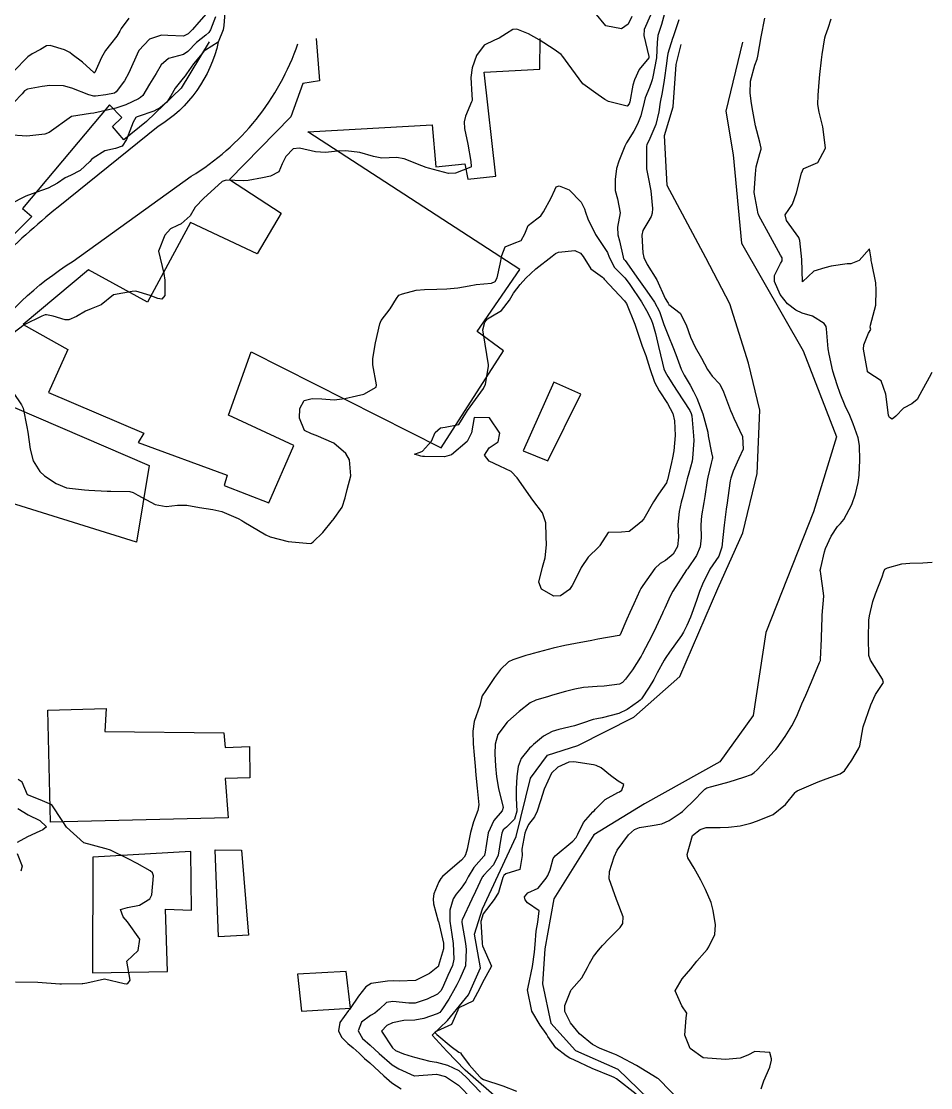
# Model space of a CAD drawing. Header units: metres. Extents: x 318500 to 325275, y 7408834 to 7428799.
# Drawn here: x 323923.8 to 324005.7, y 7420905.2 to 7421001.3 of the extents above; entities that cross this region are included whole.
import ezdxf

# ---------------------------------------------------------------- set-up
doc = ezdxf.new("R2010")
doc.units = ezdxf.units.M
doc.header["$MEASUREMENT"] = 0
for name, color, linetype in [('Curvas de Nivel 1m', 11, 'Continuous'), ('Curvas de Nivel 5m', 15, 'Continuous'), ('Edificações', 30, 'Continuous'), ('Hidrografia', 140, 'Continuous'), ('Vias Primárias', 230, 'Continuous')]:
    doc.layers.add(name, color=color, linetype=linetype)

msp = doc.modelspace()

# ---------------------------------------------------------------- linework, layer by layer
at = {"layer": 'Curvas de Nivel 1m', "flags": 128}
for points, elevation in [([(323942.145, 7421002.494), (323942.024, 7421000.888), (323941.967, 7421000.497), (323941.507, 7420999.39), (323940.382, 7420998.676), (323940.287, 7420998.616), (323940.195, 7420998.523), (323939.28, 7420997.447), (323938.658, 7420996.546), (323938.545, 7420996.359), (323938.354, 7420996.14), (323937.651, 7420995.246), (323937.248, 7420994.561), (323936.897, 7420993.989), (323936.314, 7420993.516), (323935.706, 7420993.183), (323934.301, 7420992.699), (323934.227, 7420992.676), (323934.095, 7420992.603), (323933.864, 7420992.174), (323933.263, 7420990.615), (323932.881, 7420990.011), (323932.268, 7420989.809), (323931.311, 7420989.592), (323930.254, 7420988.947), (323930.095, 7420988.809), (323929.951, 7420988.654), (323929.077, 7420987.828), (323928.23, 7420987.379), (323927.745, 7420987.169), (323927.034, 7420986.698), (323926.215, 7420986.226), (323925.083, 7420985.85), (323924.208, 7420985.502), (323922.721, 7420984.752)], 733), ([(323981.708, 7421001.971), (323981.43, 7421000.97), (323981.109, 7420999.98), (323981.025, 7420999.357), (323980.976, 7420997.981), (323980.638, 7420996.261), (323980.577, 7420995.987), (323980.54, 7420995.805), (323980.35, 7420995.309), (323979.959, 7420994.37), (323979.861, 7420993.995), (323979.566, 7420992.743), (323979.271, 7420992), (323978.928, 7420991.37), (323978.283, 7420990.323), (323978.128, 7420990.012), (323977.599, 7420988.681), (323977.377, 7420988.023), (323977.246, 7420987.014), (323977.267, 7420986.024), (323977.464, 7420985.273), (323977.705, 7420984.017), (323977.471, 7420982.73), (323977.492, 7420982.02), (323977.644, 7420981.5), (323977.967, 7420980.013), (323978.021, 7420979.885), (323978.146, 7420979.718), (323979.355, 7420977.998), (323980.105, 7420976.969), (323980.798, 7420975.979), (323981.236, 7420975.127), (323981.652, 7420973.966), (323982.054, 7420972.891), (323982.463, 7420971.954), (323982.717, 7420971.263), (323983.185, 7420969.942), (323983.459, 7420969.393), (323983.995, 7420968.478), (323984.296, 7420967.927), (323984.596, 7420967.309), (323985.164, 7420965.918), (323985.585, 7420964.263), (323985.639, 7420963.913), (323985.915, 7420962.392), (323986.005, 7420962.003), (323986.013, 7420961.908), (323985.994, 7420961.823), (323985.903, 7420961.47), (323985.603, 7420960.194), (323985.552, 7420959.913), (323985.318, 7420958.455), (323985.226, 7420957.916), (323985.044, 7420956.711), (323984.978, 7420955.919), (323984.995, 7420954.735), (323984.922, 7420953.919), (323984.568, 7420953.143), (323983.77, 7420951.958), (323983.689, 7420951.851), (323982.462, 7420949.949), (323982.214, 7420949.482), (323981.727, 7420948.411), (323981.586, 7420948.098), (323981.526, 7420947.963), (323980.959, 7420946.713), (323980.6, 7420945.976), (323979.673, 7420944.249), (323979.583, 7420944.079), (323979.533, 7420943.991), (323978.807, 7420942.844), (323978.176, 7420942.005), (323977.922, 7420941.721), (323977.633, 7420941.562), (323976.276, 7420941.385), (323975.63, 7420941.354), (323974.419, 7420941.268), (323973.626, 7420941.118), (323972.799, 7420940.895), (323971.617, 7420940.565), (323971.252, 7420940.458), (323970.104, 7420940.113), (323969.607, 7420939.867), (323968.621, 7420939.108), (323967.59, 7420938.184), (323967.546, 7420938.141), (323966.689, 7420937.038), (323966.455, 7420936.157), (323966.42, 7420935.284), (323966.477, 7420934.156), (323966.569, 7420933.203), (323966.738, 7420932.152), (323967.17, 7420930.46), (323967.08, 7420930.146), (323966.339, 7420929.285), (323965.817, 7420928.164), (323965.517, 7420926.255), (323965.502, 7420926.169), (323965.478, 7420926.12), (323965.428, 7420926.067), (323964.543, 7420925.054), (323964.016, 7420924.191), (323963.804, 7420923.784), (323963.385, 7420923.181), (323962.934, 7420922.647), (323962.666, 7420922.207), (323962.37, 7420921.2), (323962.369, 7420920.21), (323962.547, 7420918.993), (323962.662, 7420918.207), (323962.729, 7420916.775), (323962.601, 7420916.207), (323962.185, 7420915.306), (323961.718, 7420914.216), (323961.56, 7420913.923), (323961.261, 7420913.633), (323960.317, 7420913.171), (323959.249, 7420912.832), (323958.693, 7420912.813), (323957.251, 7420912.985), (323956.667, 7420912.867), (323956.041, 7420912.292), (323955.603, 7420911.928), (323955.231, 7420911.714), (323954.414, 7420911.12), (323954.111, 7420910.316), (323954.516, 7420909.624), (323955.197, 7420909.036), (323955.997, 7420908.292), (323957.175, 7420907.255), (323957.791, 7420906.893), (323959.161, 7420906.284), (323959.191, 7420906.28), (323961.163, 7420906.414), (323961.989, 7420906.212), (323963.148, 7420905.432), (323964.374, 7420904.181)], 731), ([(323978.747, 7421001.695), (323978.425, 7421001.014), (323977.834, 7421000.603), (323976.422, 7421000.847), (323975.434, 7421002.055)], 733), ([(323980.437, 7421001.815), (323979.881, 7421000.533), (323979.829, 7420999.996), (323980.289, 7420998.083), (323980.275, 7420997.991), (323979.431, 7420996.938), (323978.993, 7420996.004), (323978.855, 7420995.503), (323978.563, 7420994.008), (323978.51, 7420993.826), (323978.324, 7420993.632), (323976.666, 7420994.035), (323976.333, 7420994.22), (323975.739, 7420994.649), (323974.354, 7420995.643), (323974.025, 7420996.073), (323973.019, 7420997.438), (323972.53, 7420998.088), (323972.383, 7420998.272), (323971.774, 7420998.714), (323970.402, 7420999.613), (323969.464, 7421000.134), (323968.416, 7421000.557), (323968.052, 7421000.517), (323967.462, 7421000.159), (323966.822, 7420999.748), (323966.401, 7420999.556), (323965.466, 7420999.112), (323964.774, 7420998.194), (323964.369, 7420997.065), (323964.251, 7420996.202), (323964.337, 7420994.641), (323964.387, 7420994.199), (323964.382, 7420994.146), (323964.327, 7420994.016), (323963.789, 7420992.727), (323963.648, 7420992.21), (323963.685, 7420991.6), (323963.996, 7420990.204), (323964.257, 7420988.65), (323964.305, 7420988.199), (323964.29, 7420988.159), (323964.249, 7420988.138), (323962.868, 7420987.594), (323962.24, 7420987.548), (323960.463, 7420988.032), (323960.248, 7420988.108), (323959.86, 7420988.256), (323958.259, 7420988.885), (323957.553, 7420988.998), (323956.26, 7420988.947), (323955.497, 7420989.082), (323954.267, 7420989.44), (323953.009, 7420989.609), (323952.268, 7420989.567), (323951.187, 7420989.455), (323950.267, 7420989.511), (323948.829, 7420989.847), (323948.27, 7420989.768), (323947.604, 7420989.076), (323947.283, 7420988.424), (323946.96, 7420987.708), (323946.233, 7420987.317), (323945.51, 7420987.171), (323944.227, 7420986.92), (323943.798, 7420986.903), (323942.227, 7420986.965), (323941.882, 7420986.838), (323941.526, 7420986.5), (323940.208, 7420985.351), (323939.436, 7420984.531), (323938.98, 7420983.747), (323938.177, 7420983.02), (323937.859, 7420982.869), (323937.228, 7420982.559), (323936.717, 7420982.009), (323936.14, 7420980.57), (323936.62, 7420978.565), (323936.718, 7420977.957), (323936.695, 7420976.564), (323936.427, 7420976.225), (323936.086, 7420976.304), (323935.396, 7420976.58), (323934.095, 7420976.946), (323933.761, 7420976.937), (323932.09, 7420976.62), (323930.991, 7420975.722), (323930.071, 7420975.376), (323929.567, 7420975.158), (323928.758, 7420974.67), (323928.057, 7420974.363), (323927.745, 7420974.372), (323926.656, 7420974.694), (323926.062, 7420974.836), (323925.935, 7420974.829), (323925.643, 7420974.706), (323924.052, 7420973.93), (323922.499, 7420972.753)], 732), ([(323941.276, 7421001.659), (323940.829, 7421000.514), (323940.669, 7421000.253), (323940.403, 7421000.024), (323939.567, 7420999.358), (323938.779, 7420998.544), (323938.377, 7420998.273), (323937.028, 7420997.909), (323936.368, 7420997.339), (323935.933, 7420996.576), (323935.329, 7420995.602), (323934.717, 7420994.594), (323934.529, 7420994.395), (323934.325, 7420994.276), (323933.198, 7420993.735), (323932.312, 7420993.448), (323931.652, 7420993.294), (323930.305, 7420993.006), (323930.003, 7420992.956), (323928.3, 7420992.68), (323926.285, 7420991.246), (323925.911, 7420991.087), (323924.282, 7420990.922), (323922.584, 7420991.056)], 734), ([(323933.482, 7421001.556), (323932.778, 7421000.624), (323932.662, 7421000.37), (323932.399, 7420999.929), (323931.807, 7420999.218), (323931.379, 7420998.64), (323931.01, 7420998.007), (323930.393, 7420996.65), (323930.376, 7420996.634), (323930.36, 7420996.631), (323930.302, 7420996.651), (323929.283, 7420997.58), (323928.376, 7420998.29), (323928.143, 7420998.449), (323927.665, 7420998.691), (323926.386, 7420999.095), (323926.048, 7420999.05), (323925.506, 7420998.719), (323924.757, 7420998.345), (323924.373, 7420998.078), (323923.082, 7420996.749)], 736), ([(324005.757, 7420969.644), (324005.525, 7420969.167), (324004.701, 7420967.659), (324004.44, 7420967.206), (324003.977, 7420966.804), (324003.224, 7420966.425), (324002.532, 7420965.684), (324002.204, 7420965.44), (324001.958, 7420965.577), (324001.887, 7420965.691), (324001.852, 7420965.802), (324001.637, 7420967.695), (324001.196, 7420968.896), (324000.01, 7420969.671), (323999.988, 7420969.698), (323999.978, 7420969.72), (323999.966, 7420969.765), (323999.625, 7420971.726), (323999.655, 7420972.117), (324000.062, 7420973.183), (324000.272, 7420973.512), (324000.224, 7420973.718), (324000.257, 7420973.903), (324000.717, 7420975.711), (324000.764, 7420977.056), (324000.712, 7420977.711), (324000.371, 7420979.492), (324000.316, 7420979.718), (324000.301, 7420979.868), (324000.161, 7420980.779), (323999.215, 7420979.734), (323998.471, 7420979.42), (323998.145, 7420979.424), (323996.691, 7420979.215), (323996.139, 7420979.058), (323995.148, 7420978.771), (323994.12, 7420977.8), (323994.055, 7420979.801), (323993.893, 7420981.53), (323993.784, 7420981.806), (323992.691, 7420983.325), (323992.555, 7420983.825), (323993.228, 7420984.801), (323993.593, 7420985.81), (323994.043, 7420987.598), (323994.122, 7420987.802), (323994.162, 7420987.891), (323994.253, 7420987.997), (323995.493, 7420988.55), (323996.178, 7420989.772), (323996.185, 7420989.868), (323995.968, 7420991.775), (323995.622, 7420993.086), (323995.489, 7420993.788), (323995.529, 7420994.602), (323995.63, 7420995.787), (323995.687, 7420996.47), (323995.83, 7420997.786), (323995.895, 7420998.285), (323996.139, 7420999.783), (323996.192, 7421000.003), (323996.423, 7421000.647), (323996.717, 7421001.495)], 731), ([(323923.054, 7420967.827), (323923.813, 7420966.732), (323923.955, 7420966.43), (323924.297, 7420964.725), (323924.382, 7420964.265), (323924.591, 7420962.72), (323924.848, 7420961.674), (323925.446, 7420960.707), (323925.874, 7420960.329), (323926.932, 7420959.621), (323927.858, 7420959.234), (323929.464, 7420959.048), (323929.856, 7420959.024), (323931.529, 7420958.95), (323931.855, 7420958.955), (323933.559, 7420958.899), (323933.853, 7420958.808), (323934.285, 7420958.593), (323935.838, 7420957.742), (323936.817, 7420957.573), (323937.837, 7420957.696), (323938.701, 7420957.668), (323939.834, 7420957.472), (323941.03, 7420957.304), (323941.829, 7420957.113), (323943.307, 7420956.468), (323943.645, 7420956.29), (323943.817, 7420956.188), (323944.474, 7420955.793), (323945.806, 7420954.999), (323946.202, 7420954.832), (323947.8, 7420954.41), (323949.798, 7420954.216), (323949.925, 7420954.252), (323950.064, 7420954.377), (323950.947, 7420955.23), (323951.82, 7420956.314), (323951.857, 7420956.359), (323952.687, 7420957.497), (323952.951, 7420958.343), (323953.119, 7420959.083), (323953.466, 7420960.336), (323953.328, 7420961.773), (323952.999, 7420962.344), (323951.914, 7420963.274), (323950.348, 7420963.959), (323949.926, 7420964.098), (323949.281, 7420964.396), (323948.833, 7420965.515), (323948.854, 7420966.401), (323949.245, 7420967.119), (323949.969, 7420967.3), (323950.845, 7420967.253), (323951.968, 7420967.171), (323952.92, 7420967.296), (323953.972, 7420967.52), (323954.612, 7420967.685), (323955.746, 7420968.312), (323955.777, 7420968.518), (323955.443, 7420970.316), (323955.438, 7420970.896), (323955.671, 7420972.314), (323956.057, 7420974.01), (323956.193, 7420974.308), (323956.997, 7420975.375), (323957.557, 7420976.288), (323957.791, 7420976.588), (323958.097, 7420976.723), (323959.324, 7420977.039), (323960.103, 7420977.114), (323961.199, 7420977.144), (323962.104, 7420977.175), (323963.076, 7420977.245), (323964.109, 7420977.437), (323964.744, 7420977.557), (323966.112, 7420977.667), (323966.455, 7420977.826), (323966.621, 7420978.165), (323966.908, 7420979.387), (323967.041, 7420980.161), (323967.366, 7420980.944), (323968.157, 7420981.275), (323968.781, 7420981.521), (323969.12, 7420982.136), (323969.427, 7420982.886), (323970.19, 7420983.47), (323970.575, 7420983.734), (323970.814, 7420984.111), (323971.49, 7420985.378), (323971.82, 7420986.096), (323971.954, 7420986.364), (323972.225, 7420986.446), (323973.113, 7420986.081), (323974.209, 7420984.97), (323974.5, 7420984.363), (323974.591, 7420984.064), (323974.781, 7420983.471), (323975.495, 7420982.05), (323976.155, 7420981.062), (323976.551, 7420980.439), (323976.718, 7420980.031), (323977.209, 7420979.096), (323978.122, 7420978.148), (323978.242, 7420978.009), (323978.572, 7420977.546), (323979.618, 7420975.995), (323980.082, 7420975.231), (323980.494, 7420974.404), (323980.655, 7420973.981), (323980.9, 7420973.135), (323981.161, 7420971.973), (323981.515, 7420970.47), (323981.645, 7420969.965), (323981.745, 7420969.701), (323982.003, 7420969.27), (323982.517, 7420968.474), (323982.842, 7420967.947), (323983.964, 7420966.205), (323984.101, 7420965.929), (323984.154, 7420965.731), (323984.318, 7420963.926), (323984.335, 7420963.517), (323984.227, 7420961.927), (323984.176, 7420961.657), (323983.89, 7420960.575), (323983.753, 7420960.06), (323983.72, 7420959.932), (323983.336, 7420958.459), (323983.198, 7420957.94), (323983.01, 7420957.111), (323982.895, 7420955.944), (323982.957, 7420954.799), (323982.88, 7420953.944), (323982.473, 7420953.267), (323981.781, 7420952.709), (323981.318, 7420952.426), (323980.829, 7420951.974), (323979.754, 7420950.434), (323979.576, 7420950.168), (323979.476, 7420949.993), (323978.93, 7420948.8), (323978.563, 7420948.002), (323978.298, 7420947.417), (323977.719, 7420946.01), (323977.71, 7420945.989), (323977.689, 7420945.957), (323977.614, 7420945.936), (323975.686, 7420945.607), (323975.142, 7420945.505), (323973.682, 7420945.223), (323972.72, 7420945.039), (323971.677, 7420944.8), (323969.872, 7420944.317), (323969.671, 7420944.261), (323969.561, 7420944.231), (323969.199, 7420944.125), (323968.037, 7420943.764), (323967.661, 7420943.563), (323966.921, 7420942.881), (323966.381, 7420942.159), (323966.092, 7420941.704), (323965.622, 7420941), (323965.29, 7420940.499), (323965.195, 7420940.176), (323965.065, 7420939.639), (323964.562, 7420938.185), (323964.431, 7420937.333), (323964.484, 7420936.186), (323964.566, 7420935.163), (323964.638, 7420934.183), (323964.699, 7420933.36), (323964.819, 7420932.18), (323964.981, 7420930.684), (323964.905, 7420930.179), (323964.499, 7420929.149), (323964.238, 7420928.188), (323963.923, 7420926.681), (323963.774, 7420926.195), (323963.653, 7420925.97), (323963.422, 7420925.69), (323962.619, 7420925.001), (323961.699, 7420924.217), (323961.565, 7420924.05), (323961.393, 7420923.737), (323960.934, 7420922.669), (323960.858, 7420922.228), (323960.913, 7420921.775), (323961.334, 7420920.22), (323961.349, 7420920.165), (323961.789, 7420918.215), (323961.799, 7420917.729), (323961.362, 7420916.219), (323961.342, 7420916.167), (323961.289, 7420916.082), (323960.547, 7420915.495), (323959.276, 7420914.868), (323957.809, 7420914.806), (323957.275, 7420914.822), (323956.762, 7420914.798), (323955.273, 7420914.582), (323954.795, 7420914.307), (323954.136, 7420913.438), (323953.396, 7420912.328), (323953.324, 7420912.243), (323953.237, 7420912.153), (323952.473, 7420911.09), (323952.351, 7420910.343), (323952.612, 7420909.747), (323953.199, 7420909.195), (323953.675, 7420908.803), (323954.197, 7420908.315), (323954.699, 7420907.823), (323955.177, 7420907.44), (323956.441, 7420906.287), (323957.15, 7420905.635), (323957.987, 7420905.112)], 732), ([(323990.414, 7420905.096), (323990.627, 7420905.828), (323991.179, 7420907.057), (323991.329, 7420907.678), (323991.326, 7420907.819), (323991.196, 7420908.379), (323989.827, 7420908.471), (323989.193, 7420908.129), (323988.516, 7420907.86), (323987.188, 7420907.735), (323985.19, 7420907.9), (323984.016, 7420908.736), (323983.54, 7420909.925), (323983.663, 7420911.494), (323983.72, 7420911.923), (323983.25, 7420912.581), (323982.669, 7420913.939), (323983.281, 7420914.999), (323984.08, 7420915.918), (323984.613, 7420916.598), (323985.312, 7420917.393), (323985.55, 7420917.664), (323985.7, 7420917.896), (323986.226, 7420919.002), (323986.299, 7420919.891), (323986.081, 7420921.174), (323985.891, 7420921.895), (323985.388, 7420923.072), (323984.975, 7420923.906), (323984.36, 7420924.972), (323983.794, 7420925.925), (323983.724, 7420926.217), (323984.211, 7420927.919), (323984.904, 7420928.462), (323985.461, 7420928.632), (323986.699, 7420928.65), (323987.462, 7420928.668), (323988.523, 7420928.806), (323989.468, 7420929.026), (323990.073, 7420929.242), (323991.48, 7420929.83), (323992.604, 7420930.703), (323993.465, 7420931.801), (323993.51, 7420931.848), (323993.649, 7420931.936), (323995.52, 7420932.759), (323996.248, 7420933.037), (323997.527, 7420933.479), (323997.9, 7420933.744), (323998.573, 7420934.706), (323999.167, 7420935.726), (323999.274, 7420936.015), (323999.59, 7420937.72), (324000.279, 7420939.71), (324000.708, 7420940.619), (324001.421, 7420941.693), (324001.335, 7420942.005), (324000.24, 7420943.711), (324000.104, 7420944.144), (324000.066, 7420945.714), (324000.101, 7420947.328), (324000.145, 7420947.714), (324000.445, 7420949.004), (324000.692, 7420949.706), (324001.303, 7420951.234), (324001.438, 7420951.695), (324001.549, 7420951.918), (324001.775, 7420952.041), (324003.065, 7420952.393), (324003.782, 7420952.451), (324004.956, 7420952.479), (324005.784, 7420952.555)], 731), ([(323979.14, 7420904.629), (323977.374, 7420906.007), (323977.162, 7420906.131), (323976.958, 7420906.218), (323975.173, 7420906.93), (323973.522, 7420907.72), (323973.187, 7420907.881), (323972.843, 7420908.065), (323971.911, 7420908.794), (323971.207, 7420909.808), (323971.107, 7420909.989), (323971.043, 7420910.093), (323970.495, 7420910.827), (323969.742, 7420912.112), (323969.369, 7420914.018), (323969.384, 7420914.118), (323969.429, 7420914.275), (323969.82, 7420916.112), (323969.994, 7420917.426), (323970.066, 7420918.109), (323970.135, 7420919.311), (323970.28, 7420920.106), (323970.408, 7420921.152), (323969.367, 7420921.866), (323969.154, 7420922.122), (323969.1, 7420922.397), (323969.379, 7420922.753), (323970.319, 7420923.173), (323971.043, 7420924.095), (323971.188, 7420924.308), (323971.411, 7420924.827), (323971.674, 7420925.839), (323971.845, 7420926.084), (323973.443, 7420927.403), (323973.746, 7420927.758), (323973.898, 7420928.056), (323974.415, 7420929.101), (323975.257, 7420930.042), (323975.37, 7420930.153), (323975.484, 7420930.287), (323976.367, 7420931.157), (323977.507, 7420931.81), (323977.647, 7420931.869), (323977.844, 7420932.005), (323978.04, 7420932.526), (323977.518, 7420932.833), (323976.821, 7420933.319), (323975.994, 7420934.033), (323975.533, 7420934.234), (323975.294, 7420934.282), (323973.538, 7420934.568), (323973.085, 7420934.519), (323972.101, 7420934.081), (323971.524, 7420933.538), (323970.856, 7420932.1), (323970.539, 7420931.059), (323970.246, 7420930.109), (323969.992, 7420929.593), (323969.462, 7420928.923), (323969.2, 7420928.376), (323969.114, 7420928.123), (323968.861, 7420926.701), (323968.87, 7420926.126), (323968.67, 7420924.868), (323967.405, 7420924.467), (323967.225, 7420924.321), (323967.138, 7420924.144), (323966.75, 7420922.779), (323966.376, 7420922.155), (323965.357, 7420920.878), (323965.168, 7420920.173), (323965.269, 7420918.222), (323965.276, 7420918.171), (323965.317, 7420917.98), (323966.127, 7420916.157), (323965.275, 7420914.633), (323965.083, 7420914.173), (323964.44, 7420912.995), (323963.243, 7420912.428), (323963.131, 7420912.312), (323963.086, 7420912.202), (323962.527, 7420910.901), (323961.211, 7420910.294), (323961.152, 7420910.279), (323961.041, 7420910.223), (323961.093, 7420910.106), (323961.208, 7420910.007), (323962.479, 7420908.925), (323963.192, 7420908.417), (323963.328, 7420908.334), (323963.423, 7420908.197), (323964.098, 7420907.264), (323965.07, 7420906.171), (323965.159, 7420906.086), (323965.389, 7420905.934), (323967.148, 7420905.364), (323968.366, 7420904.903)], 729), ([(323923.26, 7420914.73), (323925.26, 7420914.7), (323927.268, 7420914.557), (323927.391, 7420914.556), (323929.269, 7420914.589), (323929.325, 7420914.593), (323929.7, 7420914.644), (323931.274, 7420915.021), (323933.034, 7420914.602), (323933.27, 7420914.572), (323933.295, 7420914.574), (323933.365, 7420914.599), (323933.584, 7420914.906), (323933.29, 7420916.6), (323934.32, 7420917.569), (323934.454, 7420918.583), (323933.343, 7420920.163), (323932.954, 7420920.604), (323932.713, 7420921.25), (323933.358, 7420921.433), (323934.432, 7420921.655), (323935.366, 7420922.21), (323935.548, 7420922.567), (323935.684, 7420924.278), (323935.597, 7420924.567), (323935.403, 7420924.744), (323934.214, 7420925.39), (323933.412, 7420925.809), (323931.803, 7420926.616), (323931.422, 7420926.728), (323931.295, 7420926.748), (323929.429, 7420927.26), (323927.845, 7420928.674), (323927.459, 7420929.287), (323926.549, 7420930.689), (323925.484, 7420931.126), (323924.357, 7420931.585), (323923.862, 7420932.725), (323923.504, 7420932.968)], 732), ([(323923.474, 7420930.359), (323924.394, 7420929.788), (323925.459, 7420929.286), (323926.043, 7420928.694), (323925.713, 7420928.43), (323925.444, 7420928.322), (323924.349, 7420927.804), (323923.429, 7420927.299)], 732), ([(323923.416, 7420926.302), (323923.85, 7420925.169), (323923.741, 7420924.725)], 732)]:
    msp.add_lwpolyline(points, dxfattribs=dict(at, elevation=elevation))
at = {"layer": 'Curvas de Nivel 1m', "elevation": 733, "flags": 128}
msp.add_lwpolyline([(323972.146, 7420980.474), (323973.615, 7420980.608), (323974.145, 7420980.392), (323974.36, 7420980.067), (323975.052, 7420978.979), (323976.122, 7420978.213), (323976.205, 7420978.122), (323976.272, 7420978.038), (323978.091, 7420976.1), (323978.163, 7420976.009), (323978.263, 7420975.833), (323979.027, 7420974), (323979.496, 7420972.548), (323979.691, 7420971.993), (323980.027, 7420971.149), (323980.384, 7420969.984), (323980.784, 7420968.765), (323981.212, 7420967.972), (323981.973, 7420966.841), (323982.437, 7420965.953), (323982.609, 7420965.292), (323982.655, 7420963.949), (323982.526, 7420962.561), (323982.429, 7420961.952), (323982.34, 7420961.517), (323981.967, 7420959.959), (323981.949, 7420959.889), (323981.876, 7420959.702), (323981.15, 7420958.681), (323980.716, 7420957.977), (323979.835, 7420956.465), (323979.617, 7420956.207), (323979.39, 7420955.994), (323978.521, 7420955.301), (323977.818, 7420955.241), (323976.628, 7420955.217), (323975.878, 7420954.039), (323975.854, 7420953.984), (323975.798, 7420953.93), (323974.837, 7420953.002), (323974.208, 7420952.063), (323973.761, 7420951.2), (323973.394, 7420950.433), (323973.149, 7420950.076), (323972.324, 7420949.502), (323971.741, 7420949.48), (323970.618, 7420950.107), (323970.381, 7420950.736), (323970.724, 7420952.106), (323970.955, 7420952.93), (323971.083, 7420954.101), (323971.056, 7420954.857), (323971.021, 7420956.102), (323970.721, 7420956.989), (323969.85, 7420958.12), (323968.432, 7420960.142), (323967.888, 7420960.714), (323966.863, 7420961.193), (323965.902, 7420961.655), (323965.492, 7420962.176), (323965.917, 7420962.852), (323966.708, 7420963.377), (323966.865, 7420964.161), (323965.951, 7420965.547), (323964.575, 7420965.566), (323964.33, 7420964.194), (323963.922, 7420963.431), (323962.532, 7420962.221), (323961.898, 7420962.032), (323960.083, 7420962.064), (323959.898, 7420962.078), (323959.745, 7420962.099), (323959.188, 7420962.261), (323959.686, 7420962.47), (323959.905, 7420962.56), (323960.725, 7420963.435), (323961.063, 7420964.239), (323961.536, 7420964.634), (323961.937, 7420964.719), (323963.193, 7420964.959), (323963.96, 7420966.2), (323965.398, 7420968.179), (323965.573, 7420968.589), (323965.862, 7420970.172), (323965.863, 7420970.322), (323965.559, 7420972.177), (323965.355, 7420973.483), (323965.523, 7420974.178), (323965.774, 7420974.465), (323966.067, 7420974.651), (323967.013, 7420975.223), (323967.752, 7420976.153), (323967.876, 7420976.369), (323968.099, 7420976.773), (323968.694, 7420977.558), (323969.225, 7420978.133), (323970.128, 7420978.967), (323971.575, 7420980.098), (323971.893, 7420980.345)], close=True, dxfattribs=at)
at = {"layer": 'Curvas de Nivel 5m', "flags": 128}
for points, elevation in [([(323940.431, 7421001.937), (323939.771, 7421001.179), (323939.192, 7421000.538), (323938.802, 7421000.146), (323938.401, 7420999.932), (323936.969, 7420999.997), (323936.402, 7421000.018), (323935.327, 7420999.655), (323934.381, 7420998.649), (323934.364, 7420998.616), (323934.355, 7420998.6), (323934.343, 7420998.563), (323933.482, 7420996.613), (323933.069, 7420995.9), (323932.334, 7420994.907), (323932.171, 7420994.793), (323931.398, 7420994.639), (323930.458, 7420994.519), (323930.328, 7420994.524), (323929.874, 7420994.657), (323928.338, 7420995.245), (323927.583, 7420995.45), (323926.341, 7420995.474), (323925.665, 7420995.392), (323924.337, 7420995.164), (323924.065, 7420995.003), (323923.854, 7420994.737), (323923.103, 7420993.964)], 735), ([(323982.983, 7421001.4), (323982.522, 7420999.958), (323982.485, 7420999.883), (323982.406, 7420999.717), (323981.995, 7420998.357), (323981.938, 7420997.967), (323981.875, 7420997.468), (323981.674, 7420995.97), (323981.475, 7420994.841), (323981.295, 7420993.976), (323981.18, 7420993.114), (323980.915, 7420991.981), (323980.285, 7420990.512), (323980.111, 7420990.163), (323980.064, 7420989.992), (323980.067, 7420988.178), (323980.08, 7420987.992), (323980.238, 7420987.214), (323980.477, 7420985.986), (323980.62, 7420984.399), (323980.59, 7420983.984), (323980.494, 7420983.687), (323980.188, 7420983.168), (323979.749, 7420982.422), (323979.646, 7420981.995), (323979.742, 7420980.406), (323979.842, 7420979.993), (323980.141, 7420979.37), (323980.999, 7420977.977), (323981.766, 7420976.293), (323981.978, 7420975.962), (323982.019, 7420975.891), (323982.088, 7420975.769), (323983.107, 7420974.971), (323983.661, 7420973.936), (323984.053, 7420972.808), (323984.472, 7420971.926), (323985.022, 7420970.923), (323985.573, 7420969.914), (323986.004, 7420969.288), (323986.687, 7420968.589), (323987.006, 7420967.895), (323987.645, 7420966.204), (323987.787, 7420965.883), (323987.954, 7420965.507), (323988.707, 7420963.868), (323988.771, 7420962.719), (323988.403, 7420961.873), (323988.232, 7420961.548), (323987.893, 7420960.75), (323987.666, 7420960.101), (323987.616, 7420959.884), (323987.396, 7420958.348), (323987.338, 7420957.888), (323987.264, 7420957.309), (323987.076, 7420955.891), (323986.938, 7420954.769), (323986.85, 7420953.894), (323986.602, 7420953.084), (323985.77, 7420951.91), (323985.117, 7420950.556), (323984.848, 7420949.919), (323984.565, 7420949.094), (323984.171, 7420947.925), (323984.048, 7420947.593), (323983.704, 7420946.847), (323983.402, 7420946.227), (323983.233, 7420945.937), (323982.16, 7420944.438), (323981.813, 7420943.958), (323981.758, 7420943.869), (323981.666, 7420943.72), (323981.045, 7420942.573), (323980.725, 7420941.974), (323980.322, 7420941.287), (323979.614, 7420940.25), (323979.494, 7420940.109), (323979.354, 7420939.993), (323978.327, 7420939.279), (323977.599, 7420938.916), (323976.082, 7420938.52), (323975.594, 7420938.437), (323975.271, 7420938.366), (323974.328, 7420938.053), (323973.78, 7420937.866), (323973.586, 7420937.812), (323972.184, 7420937.478), (323971.578, 7420937.289), (323970.803, 7420936.871), (323969.888, 7420936.115), (323969.721, 7420935.954), (323969.555, 7420935.796), (323968.802, 7420934.867), (323968.517, 7420934.13), (323968.401, 7420933.252), (323968.352, 7420932.132), (323968.353, 7420931.276), (323968.391, 7420930.131), (323968.195, 7420929.407), (323967.458, 7420928.687), (323967.172, 7420928.426), (323967.037, 7420928.146), (323966.963, 7420927.665), (323966.712, 7420926.151), (323966.287, 7420925.287), (323965.402, 7420924.326), (323965.328, 7420924.244), (323965.286, 7420924.172), (323964.689, 7420922.872), (323964.35, 7420922.185), (323963.485, 7420920.332), (323963.442, 7420920.199), (323963.444, 7420920.103), (323963.772, 7420918.193), (323963.844, 7420917.661), (323963.772, 7420916.193), (323963.278, 7420915.012), (323962.993, 7420914.483), (323962.861, 7420914.204), (323962.294, 7420913.17), (323961.643, 7420912.216), (323961.463, 7420911.992), (323961.235, 7420911.858), (323960.019, 7420911.448), (323959.226, 7420911.298), (323958.225, 7420911.265), (323957.222, 7420911.06), (323956.694, 7420910.809), (323956.228, 7420910.29), (323957.195, 7420908.787), (323957.488, 7420908.571), (323958.189, 7420908.265), (323958.966, 7420908.032), (323959.186, 7420907.962), (323960.561, 7420907.609), (323961.179, 7420907.496), (323962.155, 7420907.23), (323963.168, 7420906.744), (323963.813, 7420906.19), (323965.139, 7420904.791)], 730), ([(323983.13, 7420903.962), (323981.211, 7420905.959), (323981.161, 7420906.004), (323981.045, 7420906.078), (323979.179, 7420907.221), (323977.707, 7420908.002), (323977.348, 7420908.164), (323977.192, 7420908.225), (323975.911, 7420908.743), (323975.201, 7420909.111), (323974.031, 7420910.052), (323973.225, 7420911.061), (323972.719, 7420912.068), (323972.712, 7420912.605), (323973.268, 7420913.96), (323973.303, 7420914.026), (323973.33, 7420914.059), (323974.24, 7420915.091), (323974.776, 7420916.045), (323974.934, 7420916.405), (323975.305, 7420917.022), (323975.742, 7420917.605), (323976.104, 7420918.028), (323976.706, 7420918.643), (323977.339, 7420919.27), (323977.711, 7420919.638), (323977.943, 7420920.001), (323977.962, 7420920.606), (323977.442, 7420922.009), (323977.372, 7420922.167), (323976.716, 7420924.02), (323976.743, 7420924.687), (323977.158, 7420926.014), (323977.436, 7420926.594), (323978.451, 7420927.995), (323978.985, 7420928.459), (323979.46, 7420928.656), (323980.593, 7420928.839), (323981.465, 7420928.99), (323982.13, 7420929.29), (323983.107, 7420929.936), (323983.316, 7420930.099), (323983.485, 7420930.257), (323984.343, 7420931.071), (323985.145, 7420931.914), (323985.321, 7420932.103), (323985.513, 7420932.219), (323985.957, 7420932.346), (323987.519, 7420932.748), (323988.848, 7420933.185), (323989.526, 7420933.434), (323989.784, 7420933.591), (323990.045, 7420933.845), (323990.752, 7420934.628), (323991.555, 7420935.486), (323991.72, 7420935.665), (323991.851, 7420935.826), (323992.55, 7420936.841), (323993.158, 7420937.806), (323993.599, 7420938.679), (323994.077, 7420939.793), (323994.409, 7420940.575), (323994.921, 7420941.781), (323995.139, 7420942.287), (323995.666, 7420943.523), (323995.739, 7420943.7), (323995.752, 7420943.769), (323995.824, 7420945.634), (323995.826, 7420945.769), (323995.894, 7420947.591), (323995.905, 7420947.768), (323996.033, 7420949.48), (323996.025, 7420949.767), (323995.767, 7420951.511), (323995.73, 7420951.731), (323995.723, 7420951.771), (323995.726, 7420951.815), (323995.774, 7420952.033), (323996.1, 7420953.463), (323996.186, 7420953.766), (323996.693, 7420954.885), (323997.284, 7420955.755), (323997.549, 7420956.037), (323997.836, 7420956.393), (323998.557, 7420957.739), (323998.893, 7420958.706), (323999.134, 7420959.731), (323999.23, 7420960.39), (323999.299, 7420961.729), (323999.258, 7420963.065), (323999.126, 7420963.732), (323998.673, 7420965.015), (323998.374, 7420965.744), (323997.973, 7420966.642), (323997.507, 7420967.755), (323997.233, 7420968.522), (323996.856, 7420969.762), (323996.51, 7420971.288), (323996.438, 7420971.766), (323996.28, 7420973.555), (323996.244, 7420973.768), (323996.073, 7420974.053), (323995.009, 7420974.716), (323994.082, 7420974.973), (323993.523, 7420975.247), (323992.781, 7420975.82), (323992.102, 7420976.644), (323991.616, 7420977.835), (323991.603, 7420978.361), (323992.144, 7420979.458), (323992.285, 7420979.691), (323992.307, 7420979.828), (323992.279, 7420979.956), (323992.154, 7420980.197), (323991.243, 7420981.839), (323990.199, 7420983.76), (323990.154, 7420983.851), (323990.119, 7420983.934), (323989.778, 7420985.857), (323989.901, 7420987.509), (323989.927, 7420987.855), (323989.939, 7420988.171), (323990.273, 7420989.356), (323990.391, 7420989.736), (323990.402, 7420989.849), (323990.288, 7420990.382), (323989.901, 7420991.856), (323989.64, 7420993.177), (323989.537, 7420993.862), (323989.418, 7420994.79), (323989.444, 7420995.864), (323989.824, 7420997.307), (323990.035, 7420997.855), (323990.113, 7420998.125), (323990.41, 7420999.86), (323990.735, 7421001.556)], 730)]:
    msp.add_lwpolyline(points, dxfattribs=dict(at, elevation=elevation))
at = {"layer": 'Edificações'}
for points in [[(323940.696, 7420999.416), (323938.179, 7420995.256), (323935.068, 7420992.239), (323933.009, 7420990.594), (323932.002, 7420991.782), (323932.826, 7420992.605), (323931.727, 7420993.748), (323923.902, 7420984.417), (323924.725, 7420983.686), (323919.551, 7420978.511)], [(323950.337, 7420999.733), (323950.641, 7420995.915), (323949.143, 7420995.659), (323948.06, 7420992.664), (323942.521, 7420987.019), (323947.169, 7420983.989), (323945.036, 7420980.309), (323939.026, 7420983.132), (323935.14, 7420975.957), (323929.85, 7420978.89), (323923.957, 7420973.965), (323927.99, 7420971.703), (323926.221, 7420967.816), (323934.804, 7420964.173), (323934.315, 7420963.329), (323942.321, 7420960.386), (323942.054, 7420959.454), (323946.081, 7420957.891), (323948.317, 7420963.057), (323942.448, 7420965.779), (323944.474, 7420971.503), (323961.594, 7420962.847), (323967.203, 7420971.588), (323964.827, 7420973.333), (323968.67, 7420978.917), (323949.591, 7420991.3), (323960.772, 7420991.928), (323961.121, 7420988.159), (323963.707, 7420988.438), (323963.986, 7420987.042), (323966.502, 7420987.321), (323965.454, 7420996.675), (323970.485, 7420996.954), (323970.496, 7420999.728)]]:
    msp.add_lwpolyline(points, dxfattribs=at)
for points in [[(323971.726, 7420968.774), (323968.981, 7420962.57), (323971.186, 7420961.671), (323974.156, 7420967.695), (323971.726, 7420968.774)], [(323935.294, 7420961.263), (323934.171, 7420954.361), (323916.251, 7420959.926), (323919.23, 7420968.165), (323935.294, 7420961.263)], [(323942.401, 7420929.512), (323926.426, 7420929.127), (323926.167, 7420939.229), (323931.435, 7420939.358), (323931.307, 7420937.304), (323942.013, 7420937.176), (323942.142, 7420935.85), (323944.326, 7420935.935), (323944.369, 7420933.112), (323942.142, 7420933.069), (323942.401, 7420929.512)], [(323939.044, 7420926.479), (323930.238, 7420925.972), (323930.21, 7420915.568), (323936.962, 7420915.675), (323936.775, 7420921.3), (323939.097, 7420921.193), (323939.044, 7420926.479)], [(323943.599, 7420926.612), (323944.237, 7420918.94), (323941.553, 7420918.807), (323941.234, 7420926.638), (323943.599, 7420926.612)], [(323953.042, 7420915.687), (323948.651, 7420915.425), (323949.017, 7420912.109), (323953.434, 7420912.37), (323953.042, 7420915.687)]]:
    msp.add_lwpolyline(points, close=True, dxfattribs=at)
at = {"layer": 'Hidrografia'}
for points in [[(323967.079, 7420903.883), (323963.744, 7420906.791), (323962.107, 7420908.487), (323960.773, 7420909.94), (323962.167, 7420911.273), (323964.047, 7420913.575), (323965.138, 7420915.998), (323964.593, 7420919.026), (323965.32, 7420921.328), (323968.355, 7420927.827), (323969.628, 7420933.094), (323971.177, 7420935.17), (323973.897, 7420936.038), (323978.93, 7420938.581), (323983.086, 7420942.242), (323986.49, 7420950.179), (323988.759, 7420955.177), (323990.047, 7420960.544), (323990.288, 7420966.25), (323989.261, 7420970.476), (323987.577, 7420975.823), (323985.412, 7420979.968), (323981.925, 7420986.48), (323981.684, 7420990.985), (323982.466, 7420993.568), (323982.753, 7420997.383), (323983.2, 7420999.171)], [(323988.735, 7420999.399), (323987.217, 7420993.167), (323987.873, 7420989.231), (323988.624, 7420981.272), (323994.182, 7420971.572), (323997.194, 7420963.841), (323995.118, 7420957.085), (323990.829, 7420946.215), (323989.69, 7420938.723), (323986.677, 7420934.575), (323979.898, 7420930.784), (323975.344, 7420927.974), (323971.728, 7420922.221), (323970.924, 7420917.712), (323970.724, 7420914.568), (323971.46, 7420911.022), (323973.67, 7420908.547), (323977.487, 7420906.875), (323983.051, 7420901.492)]]:
    msp.add_lwpolyline(points, dxfattribs=at)
at = {"layer": 'Vias Primárias'}
for points in [[(323715.644, 7420145.548, 0), (323709.04, 7420132.939)], [(323831.088, 7420001.787, 0), (323833.844, 7420008.443, 0.220888)], [(323941.522, 7420999.41, -0.204844), (323936.098, 7420991.784), (323927.098, 7420984.523, 0.055438), (323916.392, 7420973.699, 0.264809), (323911.303, 7420959.983), (323910.7, 7420949.256), (323910.753, 7420928.516), (323910.73, 7420920.138, -0.420097), (323907.995, 7420917.616), (323897.622, 7420916.899), (323878.931, 7420915.06), (323862.388, 7420914.093), (323847.329, 7420912.881), (323837.528, 7420912.364), (323834.573, 7420912.299), (323835.768, 7420906.539), (323858.666, 7420908.821), (323881.649, 7420910.686), (323905.895, 7420912.658, -0.389495), (323910.066, 7420909.409), (323910.133, 7420899.626)], [(323915.262, 7420901.453), (323915.424, 7420915.278), (323915.583, 7420930.425), (323915.53, 7420951.152), (323915.637, 7420958.662, -0.153893), (323919.938, 7420971.658, -0.09592), (323928.448, 7420979.658), (323939.068, 7420987.304, 0.176689), (323948.686, 7420999.25)]]:
    msp.add_lwpolyline(points, format="xyb", dxfattribs=at)

doc.saveas('drawing.dxf')
